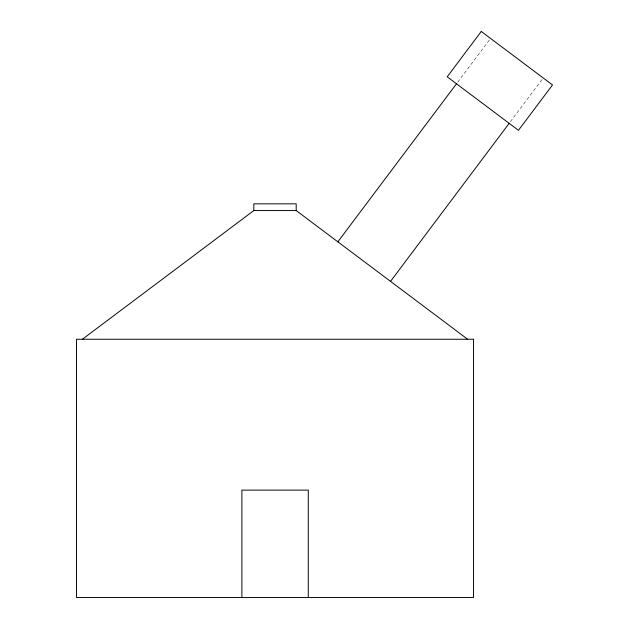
<?xml version="1.0" encoding="UTF-8"?>
<svg xmlns="http://www.w3.org/2000/svg" width="629" height="629" viewBox="0 0 629 629"><rect width="100%" height="100%" fill="white"/><g stroke="black" fill="none" stroke-linecap="round" stroke-linejoin="round"><path stroke-width="0.47" stroke-dasharray="3.15 2.36" d="M457.668 82.226L490.549 38.424M510.347 121.767L543.228 77.972"/><path stroke-width="0.94" d="M337.852 241.827L456.497 83.791M390.53 281.375L509.175 123.331M82.391 339.251L253.825 210.558L296.204 210.558L467.63 339.251M308.281 597.55L308.281 490.125L241.89 490.125L241.89 597.55M296.204 210.558L296.204 203.843L253.825 203.843L253.825 210.558M481.256 31.45L447.203 76.817L518.461 130.305L552.514 84.946L481.256 31.45M473.543 339.251L76.486 339.251L76.486 597.55L473.543 597.55L473.543 339.251"/></g></svg>
